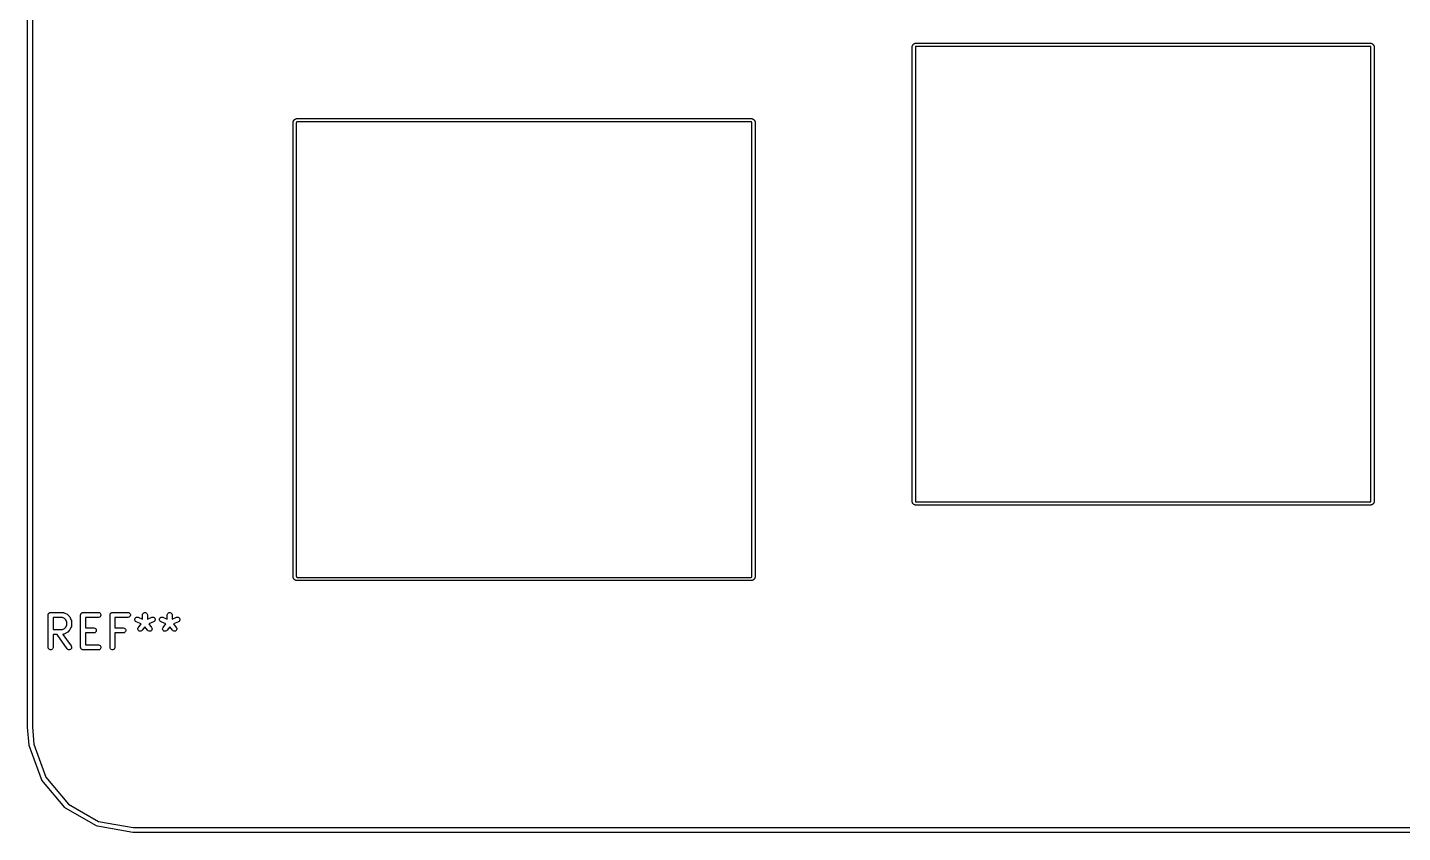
# Model space of a CAD drawing. Extents: x 69 to 219, y -146 to -40.
# Drawn here: x 69.14 to 111.46, y -135.97 to -111.19 of the extents above; entities that cross this region are included whole.
import ezdxf

# ---------------------------------------------------------------- set-up
doc = ezdxf.new("R2010")
doc.units = 0
doc.header["$MEASUREMENT"] = 0
doc.layers.add('BLACK', color=7, linetype='CONTINUOUS')

msp = doc.modelspace()

# ---------------------------------------------------------------- linework, layer by layer
at = {"layer": 'Black'}
for p, q in [((69.14, -131.445), (69.14, -84.455)), ((69.29, -84.455), (69.29, -131.445)), ((96.3837, -111.73), (96.3878, -111.723)), ((96.3878, -111.723), (96.3891, -111.721)), ((96.3891, -111.721), (96.3902, -111.719)), ((96.3902, -111.719), (96.3909, -111.719)), ((96.3909, -111.719), (96.3912, -111.718)), ((96.3912, -111.718), (96.3964, -111.712)), ((96.3964, -111.712), (96.4013, -111.706)), ((96.4013, -111.706), (96.4021, -111.705)), ((96.4021, -111.705), (96.4028, -111.705)), ((96.4028, -111.705), (96.4041, -111.704)), ((96.4041, -111.704), (96.4052, -111.702)), ((96.4052, -111.702), (96.4057, -111.702)), ((96.4057, -111.702), (96.4061, -111.701)), ((96.4061, -111.701), (96.4124, -111.696)), ((96.4124, -111.696), (96.4186, -111.691)), ((96.4186, -111.691), (96.4189, -111.691)), ((96.4189, -111.691), (96.4214, -111.69)), ((96.4189, -111.691), (96.4189, -111.691)), ((96.4214, -111.69), (96.4234, -111.687)), ((96.4234, -111.687), (96.4285, -111.685)), ((96.4285, -111.685), (96.4332, -111.681)), ((96.4332, -111.681), (96.4361, -111.681)), ((96.4361, -111.681), (96.4388, -111.679)), ((96.4388, -111.679), (96.441, -111.679)), ((96.441, -111.679), (96.443, -111.678)), ((96.443, -111.678), (96.4508, -111.675)), ((96.4508, -111.675), (96.4565, -111.673)), ((96.4565, -111.673), (96.457, -111.673)), ((96.457, -111.673), (96.4584, -111.673)), ((96.4584, -111.673), (96.4585, -111.673)), ((96.4585, -111.673), (96.4586, -111.673)), ((96.4586, -111.673), (96.4595, -111.672)), ((96.4595, -111.672), (96.4617, -111.671)), ((96.4617, -111.671), (96.4678, -111.67)), ((96.4678, -111.67), (96.4737, -111.668)), ((96.4737, -111.668), (96.4763, -111.668)), ((96.4763, -111.668), (96.4788, -111.668)), ((96.4788, -111.668), (96.4817, -111.668)), ((96.4817, -111.668), (96.4844, -111.668)), ((96.4844, -111.668), (96.4882, -111.668)), ((96.4882, -111.668), (96.492, -111.667)), ((96.492, -111.667), (110.462, -111.667)), ((110.462, -111.667), (110.466, -111.668)), ((110.466, -111.668), (110.469, -111.668)), ((110.469, -111.668), (110.473, -111.668)), ((110.473, -111.668), (110.475, -111.668)), ((110.475, -111.668), (110.476, -111.668)), ((110.476, -111.668), (110.478, -111.668)), ((110.478, -111.668), (110.485, -111.67)), ((110.485, -111.67), (110.492, -111.671)), ((110.492, -111.671), (110.493, -111.672)), ((110.493, -111.672), (110.495, -111.672)), ((110.495, -111.672), (110.496, -111.673)), ((110.496, -111.673), (110.496, -111.673)), ((110.496, -111.673), (110.503, -111.675)), ((110.503, -111.675), (110.51, -111.677)), ((110.51, -111.677), (110.513, -111.679)), ((110.513, -111.679), (110.516, -111.68)), ((110.516, -111.68), (110.518, -111.681)), ((110.518, -111.681), (110.521, -111.682)), ((110.521, -111.682), (110.526, -111.685)), ((110.526, -111.685), (110.531, -111.688)), ((110.531, -111.688), (110.533, -111.69)), ((110.533, -111.69), (110.535, -111.692)), ((110.535, -111.692), (110.535, -111.692)), ((110.535, -111.692), (110.537, -111.692)), ((110.537, -111.692), (110.542, -111.697)), ((110.542, -111.697), (110.547, -111.701)), ((110.547, -111.701), (110.548, -111.702)), ((110.548, -111.702), (110.55, -111.704)), ((110.55, -111.704), (110.551, -111.704)), ((110.551, -111.704), (110.551, -111.705)), ((110.551, -111.705), (110.556, -111.711)), ((110.556, -111.711), (110.562, -111.716)), ((110.562, -111.716), (110.564, -111.72)), ((110.564, -111.72), (110.567, -111.724)), ((96.3658, -111.793), (96.3667, -111.788)), ((96.3658, -125.763), (96.3658, -111.793)), ((96.3667, -111.788), (96.3668, -111.783)), ((96.3668, -111.783), (96.367, -111.782)), ((96.367, -111.779), (96.3686, -111.771)), ((96.3671, -111.78), (96.367, -111.779)), ((96.367, -111.782), (96.367, -111.78)), ((96.367, -111.78), (96.3671, -111.78)), ((96.3686, -111.771), (96.37, -111.763)), ((96.37, -111.763), (96.3702, -111.763)), ((96.3702, -111.763), (96.3703, -111.762)), ((96.3703, -111.762), (96.3707, -111.761)), ((96.3707, -111.761), (96.371, -111.759)), ((96.371, -111.759), (96.3711, -111.759)), ((96.3711, -111.759), (96.3739, -111.751)), ((96.3711, -111.759), (96.3711, -111.759)), ((96.3739, -111.751), (96.3766, -111.743)), ((96.3766, -111.743), (96.3768, -111.743)), ((96.3768, -111.743), (96.3769, -111.742)), ((96.3769, -111.742), (96.3785, -111.74)), ((96.3785, -111.74), (96.3794, -111.737)), ((96.3794, -111.737), (96.3837, -111.73)), ((96.466, -111.797), (96.4658, -111.798)), ((96.4658, -111.798), (96.4658, -125.759)), ((96.4661, -111.792), (96.466, -111.797)), ((96.467, -111.787), (96.4661, -111.792)), ((96.4685, -111.782), (96.467, -111.787)), ((96.467, -111.787), (96.467, -111.787)), ((96.4686, -111.782), (96.4685, -111.782)), ((96.4701, -111.78), (96.4686, -111.782)), ((96.4705, -111.779), (96.4701, -111.78)), ((96.4709, -111.778), (96.4705, -111.779)), ((96.4705, -111.779), (96.4705, -111.779)), ((96.473, -111.776), (96.4709, -111.778)), ((96.4753, -111.774), (96.473, -111.776)), ((96.4778, -111.772), (96.4753, -111.774)), ((96.4797, -111.77), (96.4778, -111.772)), ((96.4801, -111.77), (96.4797, -111.77)), ((96.4826, -111.77), (96.4801, -111.77)), ((96.4832, -111.769), (96.4826, -111.77)), ((96.4872, -111.768), (96.4832, -111.769)), ((96.4832, -111.769), (96.4832, -111.769)), ((96.4897, -111.767), (96.4872, -111.768)), ((96.4931, -111.767), (96.4897, -111.767)), ((96.4958, -111.767), (96.4931, -111.767)), ((110.458, -111.767), (96.4958, -111.767)), ((110.462, -111.767), (110.458, -111.767)), ((110.464, -111.767), (110.462, -111.767)), ((110.468, -111.768), (110.464, -111.767)), ((110.471, -111.769), (110.468, -111.768)), ((110.472, -111.77), (110.471, -111.769)), ((110.474, -111.77), (110.472, -111.77)), ((110.476, -111.772), (110.474, -111.77)), ((110.48, -111.775), (110.476, -111.772)), ((110.482, -111.777), (110.48, -111.775)), ((110.48, -111.775), (110.48, -111.775)), ((110.482, -111.778), (110.482, -111.777)), ((110.484, -111.779), (110.482, -111.778)), ((110.485, -111.781), (110.484, -111.779)), ((110.486, -111.783), (110.485, -111.781)), ((110.485, -111.781), (110.485, -111.781)), ((110.487, -111.785), (110.486, -111.783)), ((110.487, -111.786), (110.487, -111.785)), ((110.487, -111.785), (110.487, -111.785)), ((110.487, -111.787), (110.487, -111.786)), ((110.488, -111.791), (110.487, -111.787)), ((110.488, -111.795), (110.488, -111.791)), ((110.488, -111.797), (110.488, -111.795)), ((110.488, -125.759), (110.488, -111.797)), ((110.567, -111.724), (110.567, -111.724)), ((110.567, -111.724), (110.567, -111.724)), ((110.567, -111.724), (110.571, -111.731)), ((110.571, -111.731), (110.575, -111.739)), ((110.575, -111.739), (110.576, -111.739)), ((110.576, -111.739), (110.577, -111.742)), ((110.577, -111.742), (110.578, -111.743)), ((110.578, -111.743), (110.58, -111.749)), ((110.58, -111.749), (110.583, -111.755)), ((110.583, -111.755), (110.583, -111.758)), ((110.583, -111.758), (110.583, -111.76)), ((110.583, -111.76), (110.584, -111.762)), ((110.584, -111.762), (110.584, -111.764)), ((110.584, -111.764), (110.586, -111.772)), ((110.586, -111.772), (110.587, -111.78)), ((110.587, -111.78), (110.587, -111.783)), ((110.587, -111.783), (110.587, -111.785)), ((110.587, -111.785), (110.587, -111.789)), ((110.587, -111.789), (110.588, -111.793)), ((110.588, -111.793), (110.588, -125.763)), ((77.3137, -114.115), (77.3145, -114.111)), ((77.3137, -128.085), (77.3137, -114.115)), ((77.3145, -114.106), (77.3148, -114.104)), ((77.3145, -114.111), (77.3145, -114.106)), ((77.3148, -114.101), (77.3164, -114.093)), ((77.3149, -114.102), (77.3148, -114.101)), ((77.3148, -114.104), (77.3148, -114.102)), ((77.3148, -114.102), (77.3149, -114.102)), ((77.3164, -114.093), (77.3178, -114.085)), ((77.3178, -114.085), (77.318, -114.085)), ((77.318, -114.085), (77.3181, -114.084)), ((77.3181, -114.084), (77.3187, -114.083)), ((77.3187, -114.083), (77.319, -114.081)), ((77.319, -114.081), (77.3218, -114.073)), ((77.3218, -114.073), (77.3245, -114.065)), ((77.3245, -114.065), (77.3261, -114.062)), ((77.3261, -114.062), (77.3272, -114.059)), ((77.3272, -114.059), (77.3316, -114.052)), ((77.3316, -114.052), (77.336, -114.044)), ((77.336, -114.044), (77.3369, -114.043)), ((77.3369, -114.043), (77.3377, -114.042)), ((77.3377, -114.042), (77.3385, -114.041)), ((77.3385, -114.041), (77.339, -114.04)), ((77.339, -114.04), (77.344, -114.034)), ((77.344, -114.034), (77.3486, -114.028)), ((77.3486, -114.028), (77.3497, -114.028)), ((77.3497, -114.028), (77.3506, -114.027)), ((77.3506, -114.027), (77.3519, -114.026)), ((77.3519, -114.026), (77.353, -114.024)), ((77.353, -114.024), (77.3537, -114.024)), ((77.3537, -114.024), (77.3541, -114.023)), ((77.3541, -114.023), (77.3604, -114.018)), ((77.3604, -114.018), (77.3664, -114.013)), ((77.3664, -114.013), (77.3669, -114.013)), ((77.3669, -114.013), (77.3692, -114.012)), ((77.3692, -114.012), (77.3711, -114.01)), ((77.3711, -114.01), (77.3763, -114.007)), ((77.3763, -114.007), (77.3811, -114.003)), ((77.3811, -114.003), (77.3839, -114.003)), ((77.3839, -114.003), (77.3864, -114.001)), ((77.3864, -114.001), (77.3887, -114.001)), ((77.3887, -114.001), (77.3908, -114)), ((77.3908, -114), (77.3986, -113.997)), ((77.3986, -113.997), (77.4046, -113.995)), ((77.4046, -113.995), (77.4052, -113.995)), ((77.4052, -113.995), (77.4075, -113.994)), ((77.4075, -113.994), (77.4096, -113.993)), ((77.4096, -113.993), (77.4158, -113.992)), ((77.414, -114.118), (77.4137, -114.12)), ((77.4137, -114.12), (77.4137, -128.081)), ((77.4148, -114.109), (77.414, -114.113)), ((77.414, -114.113), (77.414, -114.118)), ((77.4164, -114.104), (77.4148, -114.109)), ((77.4148, -114.109), (77.4148, -114.109)), ((77.4158, -113.992), (77.4219, -113.99)), ((77.4165, -114.104), (77.4164, -114.104)), ((77.4164, -114.104), (77.4164, -114.104)), ((77.4188, -114.1), (77.4165, -114.104)), ((77.4207, -114.098), (77.4188, -114.1)), ((77.4224, -114.096), (77.4207, -114.098)), ((77.4207, -114.098), (77.4207, -114.098)), ((77.4219, -113.99), (77.4243, -113.99)), ((77.4256, -114.094), (77.4224, -114.096)), ((77.4243, -113.99), (77.4267, -113.99)), ((77.4277, -114.092), (77.4256, -114.094)), ((77.4267, -113.99), (77.4295, -113.99)), ((77.4279, -114.092), (77.4277, -114.092)), ((77.4304, -114.092), (77.4279, -114.092)), ((77.4295, -113.99), (77.4324, -113.99)), ((77.431, -114.091), (77.4304, -114.092)), ((77.4348, -114.09), (77.431, -114.091)), ((77.431, -114.091), (77.431, -114.091)), ((77.4324, -113.99), (77.4362, -113.99)), ((77.4375, -114.089), (77.4348, -114.09)), ((77.4362, -113.99), (77.4399, -113.989)), ((77.4408, -114.089), (77.4375, -114.089)), ((77.4399, -113.989), (91.4099, -113.989)), ((77.4437, -114.089), (77.4408, -114.089)), ((91.4061, -114.089), (77.4437, -114.089)), ((91.409, -114.089), (91.4061, -114.089)), ((91.4123, -114.089), (91.409, -114.089)), ((91.4099, -113.989), (91.4136, -113.99)), ((91.4149, -114.09), (91.4123, -114.089)), ((91.4136, -113.99), (91.4174, -113.99)), ((91.4185, -114.091), (91.4149, -114.09)), ((91.4174, -113.99), (91.4203, -113.99)), ((91.4187, -114.091), (91.4185, -114.091)), ((91.42, -114.092), (91.4187, -114.091)), ((91.4218, -114.092), (91.42, -114.092)), ((91.4203, -113.99), (91.4231, -113.99)), ((91.4221, -114.092), (91.4218, -114.092)), ((91.4242, -114.094), (91.4221, -114.092)), ((91.4221, -114.092), (91.4221, -114.092)), ((91.4231, -113.99), (91.4255, -113.99)), ((91.4274, -114.096), (91.4242, -114.094)), ((91.4255, -113.99), (91.4279, -113.99)), ((91.429, -114.098), (91.4274, -114.096)), ((91.4279, -113.99), (91.434, -113.992)), ((91.4295, -114.098), (91.429, -114.098)), ((91.431, -114.1), (91.4295, -114.098)), ((91.4332, -114.104), (91.431, -114.1)), ((91.4349, -114.109), (91.4332, -114.104)), ((91.434, -113.992), (91.4402, -113.993)), ((91.4358, -114.114), (91.4349, -114.109)), ((91.4349, -114.109), (91.4349, -114.109)), ((91.4359, -114.119), (91.4358, -114.114)), ((91.4361, -114.12), (91.4359, -114.119)), ((91.4361, -128.081), (91.4361, -114.12)), ((91.4402, -113.993), (91.4423, -113.994)), ((91.4423, -113.994), (91.4446, -113.995)), ((91.4446, -113.995), (91.4453, -113.995)), ((91.4453, -113.995), (91.4512, -113.997)), ((91.4512, -113.997), (91.4589, -114)), ((91.4589, -114), (91.4609, -114.001)), ((91.4609, -114.001), (91.4631, -114.001)), ((91.4631, -114.001), (91.4658, -114.003)), ((91.4658, -114.003), (91.4687, -114.003)), ((91.4687, -114.003), (91.4734, -114.007)), ((91.4734, -114.007), (91.4785, -114.009)), ((91.4785, -114.009), (91.4805, -114.012)), ((91.4805, -114.012), (91.483, -114.013)), ((91.483, -114.013), (91.4831, -114.013)), ((91.4831, -114.013), (91.4839, -114.014)), ((91.4839, -114.014), (91.4897, -114.019)), ((91.4897, -114.019), (91.4957, -114.023)), ((91.4957, -114.023), (91.4963, -114.024)), ((91.4963, -114.024), (91.4972, -114.025)), ((91.4972, -114.025), (91.4979, -114.026)), ((91.4979, -114.026), (91.4988, -114.026)), ((91.4988, -114.026), (91.4999, -114.028)), ((91.4999, -114.028), (91.5012, -114.028)), ((91.5012, -114.028), (91.5057, -114.034)), ((91.5057, -114.034), (91.5105, -114.039)), ((91.5105, -114.039), (91.5111, -114.041)), ((91.5111, -114.041), (91.5121, -114.042)), ((91.5121, -114.042), (91.5129, -114.043)), ((91.5129, -114.043), (91.5138, -114.044)), ((91.5138, -114.044), (91.5182, -114.052)), ((91.5182, -114.052), (91.5226, -114.059)), ((91.5226, -114.059), (91.5237, -114.062)), ((91.5237, -114.062), (91.5253, -114.065)), ((91.5253, -114.065), (91.5253, -114.065)), ((91.5253, -114.065), (91.5253, -114.065)), ((91.5253, -114.065), (91.5253, -114.065)), ((91.5253, -114.065), (91.528, -114.073)), ((91.528, -114.073), (91.5309, -114.081)), ((91.5309, -114.081), (91.5312, -114.083)), ((91.5312, -114.083), (91.5316, -114.084)), ((91.5316, -114.084), (91.5317, -114.085)), ((91.5317, -114.085), (91.5319, -114.085)), ((91.5319, -114.085), (91.5333, -114.093)), ((91.5333, -114.093), (91.5349, -114.101)), ((91.5349, -114.101), (91.5348, -114.102)), ((91.5348, -114.102), (91.5349, -114.102)), ((91.5349, -114.102), (91.5349, -114.104)), ((91.5349, -114.104), (91.5351, -114.105)), ((91.5351, -114.105), (91.5352, -114.11)), ((91.5352, -114.11), (91.5361, -114.115)), ((91.5361, -114.115), (91.5361, -128.085)), ((96.3665, -125.767), (96.3658, -125.763)), ((96.3665, -125.771), (96.3665, -125.767)), ((96.367, -125.774), (96.3665, -125.771)), ((96.367, -125.777), (96.367, -125.774)), ((96.367, -125.778), (96.3671, -125.777)), ((96.3671, -125.777), (96.367, -125.777)), ((96.3686, -125.786), (96.367, -125.778)), ((96.37, -125.794), (96.3686, -125.786)), ((96.3702, -125.794), (96.37, -125.794)), ((96.3703, -125.795), (96.3702, -125.794)), ((96.371, -125.797), (96.3703, -125.795)), ((96.3712, -125.798), (96.371, -125.797)), ((96.3741, -125.806), (96.3712, -125.798)), ((96.3769, -125.814), (96.3741, -125.806)), ((96.3785, -125.816), (96.3769, -125.814)), ((96.3794, -125.819), (96.3785, -125.816)), ((96.3826, -125.824), (96.3794, -125.819)), ((96.3851, -125.83), (96.3826, -125.824)), ((96.3892, -125.835), (96.3851, -125.83)), ((96.3924, -125.84), (96.3892, -125.835)), ((96.3958, -125.844), (96.3924, -125.84)), ((96.3987, -125.848), (96.3958, -125.844)), ((96.4023, -125.851), (96.3987, -125.848)), ((96.4052, -125.855), (96.4023, -125.851)), ((96.4057, -125.855), (96.4052, -125.855)), ((96.4061, -125.856), (96.4057, -125.855)), ((96.4124, -125.861), (96.4061, -125.856)), ((96.4186, -125.866), (96.4124, -125.861)), ((96.4193, -125.866), (96.4186, -125.866)), ((96.4198, -125.866), (96.4193, -125.866)), ((96.4215, -125.867), (96.4198, -125.866)), ((96.423, -125.868), (96.4215, -125.867)), ((96.4279, -125.871), (96.423, -125.868)), ((96.4324, -125.874), (96.4279, -125.871)), ((96.438, -125.877), (96.4324, -125.874)), ((96.443, -125.879), (96.438, -125.877)), ((96.4508, -125.882), (96.443, -125.879)), ((96.4585, -125.884), (96.4508, -125.882)), ((96.4611, -125.885), (96.4585, -125.884)), ((96.4634, -125.886), (96.4611, -125.885)), ((96.4712, -125.887), (96.4634, -125.886)), ((96.4658, -125.759), (96.4663, -125.762)), ((96.4663, -125.762), (96.4663, -125.766)), ((96.4663, -125.766), (96.467, -125.77)), ((96.467, -125.77), (96.4673, -125.77)), ((96.4673, -125.77), (96.4686, -125.774)), ((96.4686, -125.774), (96.4705, -125.777)), ((96.4705, -125.777), (96.4706, -125.777)), ((96.4706, -125.777), (96.4713, -125.778)), ((96.4769, -125.888), (96.4712, -125.887)), ((96.4713, -125.778), (96.4714, -125.779)), ((96.4714, -125.779), (96.4716, -125.779)), ((96.4716, -125.779), (96.4723, -125.78)), ((96.4723, -125.78), (96.4738, -125.781)), ((96.4738, -125.781), (96.475, -125.783)), ((96.475, -125.783), (96.4753, -125.783)), ((96.4753, -125.783), (96.4757, -125.784)), ((96.4757, -125.784), (96.4797, -125.786)), ((96.4773, -125.888), (96.4769, -125.888)), ((96.4783, -125.888), (96.4773, -125.888)), ((96.4788, -125.888), (96.4783, -125.888)), ((96.479, -125.888), (96.4788, -125.888)), ((96.4847, -125.889), (96.479, -125.888)), ((96.4797, -125.786), (96.4804, -125.786)), ((96.4804, -125.786), (96.4817, -125.787)), ((96.4817, -125.787), (96.4824, -125.787)), ((96.4824, -125.787), (96.4826, -125.787)), ((96.4826, -125.787), (96.4832, -125.788)), ((96.4832, -125.788), (96.4832, -125.788)), ((96.4832, -125.788), (96.4839, -125.788)), ((96.4839, -125.788), (96.485, -125.788)), ((96.492, -125.89), (96.4847, -125.889)), ((96.485, -125.788), (96.4855, -125.788)), ((96.4855, -125.788), (96.4875, -125.788)), ((96.4875, -125.788), (96.4879, -125.788)), ((96.4879, -125.788), (96.4881, -125.788)), ((96.4881, -125.788), (96.4928, -125.789)), ((110.462, -125.89), (96.492, -125.89)), ((96.4928, -125.789), (96.4985, -125.79)), ((96.4985, -125.79), (110.455, -125.79)), ((110.455, -125.79), (110.462, -125.789)), ((110.455, -125.79), (110.455, -125.79)), ((110.462, -125.789), (110.466, -125.788)), ((110.469, -125.889), (110.462, -125.89)), ((110.466, -125.788), (110.468, -125.788)), ((110.468, -125.788), (110.471, -125.788)), ((110.476, -125.888), (110.469, -125.889)), ((110.471, -125.788), (110.472, -125.787)), ((110.472, -125.787), (110.473, -125.787)), ((110.473, -125.787), (110.474, -125.786)), ((110.474, -125.786), (110.478, -125.783)), ((110.478, -125.888), (110.476, -125.888)), ((110.478, -125.783), (110.48, -125.782)), ((110.478, -125.783), (110.478, -125.783)), ((110.482, -125.887), (110.478, -125.888)), ((110.48, -125.782), (110.483, -125.779)), ((110.489, -125.886), (110.482, -125.887)), ((110.483, -125.778), (110.486, -125.773)), ((110.483, -125.779), (110.483, -125.778)), ((110.486, -125.773), (110.487, -125.77)), ((110.487, -125.77), (110.488, -125.766)), ((110.487, -125.77), (110.487, -125.77)), ((110.488, -125.763), (110.488, -125.759)), ((110.488, -125.766), (110.488, -125.763)), ((110.493, -125.885), (110.489, -125.886)), ((110.496, -125.884), (110.493, -125.885)), ((110.503, -125.882), (110.496, -125.884)), ((110.51, -125.88), (110.503, -125.882)), ((110.516, -125.877), (110.51, -125.88)), ((110.522, -125.874), (110.516, -125.877)), ((110.516, -125.877), (110.516, -125.877)), ((110.527, -125.871), (110.522, -125.874)), ((110.531, -125.868), (110.527, -125.871)), ((110.532, -125.867), (110.531, -125.868)), ((110.533, -125.867), (110.532, -125.867)), ((110.535, -125.865), (110.533, -125.867)), ((110.537, -125.865), (110.535, -125.865)), ((110.542, -125.86), (110.537, -125.865)), ((110.547, -125.856), (110.542, -125.86)), ((110.548, -125.855), (110.547, -125.856)), ((110.55, -125.853), (110.548, -125.855)), ((110.552, -125.85), (110.55, -125.853)), ((110.555, -125.847), (110.552, -125.85)), ((110.557, -125.845), (110.555, -125.847)), ((110.559, -125.843), (110.557, -125.845)), ((110.563, -125.838), (110.559, -125.843)), ((110.564, -125.836), (110.563, -125.838)), ((110.566, -125.835), (110.564, -125.836)), ((110.57, -125.829), (110.566, -125.835)), ((110.572, -125.823), (110.57, -125.829)), ((110.575, -125.818), (110.572, -125.823)), ((110.576, -125.817), (110.575, -125.818)), ((110.578, -125.814), (110.576, -125.815)), ((110.576, -125.815), (110.576, -125.817)), ((110.58, -125.807), (110.578, -125.814)), ((110.583, -125.801), (110.58, -125.807)), ((110.584, -125.795), (110.583, -125.797)), ((110.583, -125.797), (110.583, -125.799)), ((110.583, -125.799), (110.583, -125.801)), ((110.586, -125.785), (110.584, -125.793)), ((110.584, -125.793), (110.584, -125.795)), ((110.587, -125.777), (110.586, -125.785)), ((110.588, -125.763), (110.587, -125.767)), ((110.587, -125.767), (110.587, -125.77)), ((110.587, -125.77), (110.587, -125.774)), ((110.587, -125.774), (110.587, -125.777)), ((77.3144, -128.089), (77.3137, -128.085)), ((77.3143, -128.093), (77.3144, -128.089)), ((77.3148, -128.096), (77.3143, -128.093)), ((77.3148, -128.099), (77.3148, -128.096)), ((77.3148, -128.1), (77.3149, -128.099)), ((77.3149, -128.099), (77.3148, -128.099)), ((77.3164, -128.108), (77.3148, -128.1)), ((77.3178, -128.116), (77.3164, -128.108)), ((77.318, -128.116), (77.3178, -128.116)), ((77.3181, -128.117), (77.318, -128.116)), ((77.3189, -128.119), (77.3181, -128.117)), ((77.3193, -128.121), (77.3189, -128.119)), ((77.322, -128.128), (77.3193, -128.121)), ((77.3245, -128.135), (77.322, -128.128)), ((77.3261, -128.138), (77.3245, -128.135)), ((77.3272, -128.141), (77.3261, -128.138)), ((77.3316, -128.148), (77.3272, -128.141)), ((77.336, -128.156), (77.3316, -128.148)), ((77.3369, -128.157), (77.336, -128.156)), ((77.3377, -128.158), (77.3369, -128.157)), ((77.3423, -128.164), (77.3377, -128.158)), ((77.3465, -128.17), (77.3423, -128.164)), ((77.3501, -128.173), (77.3465, -128.17)), ((77.353, -128.177), (77.3501, -128.173)), ((77.3537, -128.177), (77.353, -128.177)), ((77.3541, -128.178), (77.3537, -128.177)), ((77.3604, -128.183), (77.3541, -128.178)), ((77.3664, -128.188), (77.3604, -128.183)), ((77.3672, -128.188), (77.3664, -128.188)), ((77.3679, -128.188), (77.3672, -128.188)), ((77.3695, -128.189), (77.3679, -128.188)), ((77.3709, -128.19), (77.3695, -128.189)), ((77.3757, -128.193), (77.3709, -128.19)), ((77.38, -128.196), (77.3757, -128.193)), ((77.3856, -128.199), (77.38, -128.196)), ((77.3908, -128.201), (77.3856, -128.199)), ((77.3986, -128.204), (77.3908, -128.201)), ((77.4063, -128.206), (77.3986, -128.204)), ((77.409, -128.207), (77.4063, -128.206)), ((77.4116, -128.208), (77.409, -128.207)), ((77.4192, -128.209), (77.4116, -128.208)), ((77.4137, -128.081), (77.4142, -128.084)), ((77.4142, -128.084), (77.4141, -128.088)), ((77.4141, -128.088), (77.4147, -128.092)), ((77.4147, -128.092), (77.4148, -128.092)), ((77.4148, -128.092), (77.4154, -128.093)), ((77.4154, -128.093), (77.4165, -128.096)), ((77.4165, -128.096), (77.4188, -128.1)), ((77.4188, -128.1), (77.4212, -128.103)), ((77.4267, -128.21), (77.4192, -128.209)), ((77.4212, -128.103), (77.4216, -128.103)), ((77.4216, -128.103), (77.4228, -128.105)), ((77.4228, -128.105), (77.4234, -128.105)), ((77.4234, -128.105), (77.4276, -128.108)), ((77.4295, -128.21), (77.4267, -128.21)), ((77.4276, -128.108), (77.4284, -128.108)), ((77.4284, -128.108), (77.4298, -128.109)), ((77.4324, -128.21), (77.4295, -128.21)), ((77.4298, -128.109), (77.4303, -128.109)), ((77.4303, -128.109), (77.4304, -128.109)), ((77.4304, -128.109), (77.431, -128.11)), ((77.431, -128.11), (77.431, -128.11)), ((77.431, -128.11), (77.4316, -128.11)), ((77.4316, -128.11), (77.433, -128.11)), ((77.4362, -128.21), (77.4324, -128.21)), ((77.433, -128.11), (77.4333, -128.11)), ((77.4333, -128.11), (77.4344, -128.11)), ((77.4344, -128.11), (77.4355, -128.11)), ((77.4355, -128.11), (77.4359, -128.11)), ((77.4359, -128.11), (77.437, -128.111)), ((77.4399, -128.211), (77.4362, -128.21)), ((77.437, -128.111), (77.4408, -128.111)), ((91.4099, -128.211), (77.4399, -128.211)), ((77.4408, -128.111), (77.4437, -128.111)), ((77.4437, -128.111), (91.4061, -128.111)), ((91.4061, -128.111), (91.409, -128.111)), ((91.409, -128.111), (91.4128, -128.111)), ((91.4136, -128.21), (91.4099, -128.211)), ((91.4128, -128.111), (91.4139, -128.11)), ((91.4174, -128.21), (91.4136, -128.21)), ((91.4139, -128.11), (91.4143, -128.11)), ((91.4143, -128.11), (91.4154, -128.11)), ((91.4154, -128.11), (91.4165, -128.11)), ((91.4165, -128.11), (91.4168, -128.11)), ((91.4168, -128.11), (91.4181, -128.11)), ((91.4203, -128.21), (91.4174, -128.21)), ((91.4181, -128.11), (91.4185, -128.11)), ((91.4185, -128.11), (91.4187, -128.11)), ((91.4187, -128.11), (91.4195, -128.109)), ((91.4195, -128.109), (91.4202, -128.109)), ((91.4202, -128.109), (91.4215, -128.108)), ((91.4231, -128.21), (91.4203, -128.21)), ((91.4215, -128.108), (91.4222, -128.108)), ((91.4222, -128.108), (91.4264, -128.105)), ((91.4306, -128.209), (91.4231, -128.21)), ((91.4264, -128.105), (91.4269, -128.105)), ((91.4269, -128.105), (91.4284, -128.103)), ((91.4284, -128.103), (91.4289, -128.103)), ((91.4289, -128.103), (91.431, -128.1)), ((91.4382, -128.208), (91.4306, -128.209)), ((91.431, -128.1), (91.4333, -128.096)), ((91.4333, -128.096), (91.4344, -128.093)), ((91.4344, -128.093), (91.4349, -128.092)), ((91.4349, -128.092), (91.4356, -128.088)), ((91.4356, -128.084), (91.4361, -128.081)), ((91.4356, -128.088), (91.4356, -128.084)), ((91.4408, -128.207), (91.4382, -128.208)), ((91.4435, -128.206), (91.4408, -128.207)), ((91.4512, -128.204), (91.4435, -128.206)), ((91.4589, -128.201), (91.4512, -128.204)), ((91.4639, -128.199), (91.4589, -128.201)), ((91.4695, -128.196), (91.4639, -128.199)), ((91.474, -128.193), (91.4695, -128.196)), ((91.4789, -128.19), (91.474, -128.193)), ((91.4803, -128.189), (91.4789, -128.19)), ((91.4819, -128.188), (91.4803, -128.189)), ((91.4828, -128.188), (91.4819, -128.188)), ((91.4839, -128.187), (91.4828, -128.188)), ((91.4897, -128.182), (91.4839, -128.187)), ((91.4957, -128.178), (91.4897, -128.182)), ((91.4963, -128.177), (91.4957, -128.178)), ((91.4972, -128.176), (91.4963, -128.177)), ((91.4997, -128.173), (91.4972, -128.176)), ((91.503, -128.17), (91.4997, -128.173)), ((91.5074, -128.164), (91.503, -128.17)), ((91.5121, -128.158), (91.5074, -128.164)), ((91.5129, -128.157), (91.5121, -128.158)), ((91.5138, -128.156), (91.5129, -128.157)), ((91.5182, -128.148), (91.5138, -128.156)), ((91.5226, -128.141), (91.5182, -128.148)), ((91.5237, -128.138), (91.5226, -128.141)), ((91.5253, -128.135), (91.5237, -128.138)), ((91.5279, -128.128), (91.5253, -128.135)), ((91.5307, -128.12), (91.5279, -128.128)), ((91.5309, -128.119), (91.5307, -128.12)), ((91.5316, -128.117), (91.5309, -128.119)), ((91.5317, -128.116), (91.5316, -128.117)), ((91.5319, -128.116), (91.5317, -128.116)), ((91.5333, -128.108), (91.5319, -128.116)), ((91.5349, -128.1), (91.5333, -128.108)), ((91.5349, -128.099), (91.5348, -128.099)), ((91.5348, -128.099), (91.5349, -128.1)), ((91.5354, -128.093), (91.5349, -128.096)), ((91.5349, -128.096), (91.5349, -128.099)), ((91.5361, -128.085), (91.5354, -128.089)), ((91.5354, -128.089), (91.5354, -128.093)), ((69.7752, -129.267), (69.7764, -129.261)), ((69.7752, -130.267), (69.7752, -129.267)), ((69.7764, -129.254), (69.7786, -129.248)), ((69.7764, -129.261), (69.7764, -129.254)), ((69.7786, -129.248), (69.7798, -129.242)), ((69.7798, -129.242), (69.783, -129.236)), ((69.783, -129.236), (69.7853, -129.23)), ((69.7853, -129.23), (69.7895, -129.225)), ((69.7895, -129.225), (69.7928, -129.219)), ((69.7928, -129.219), (69.7978, -129.215)), ((69.7978, -129.215), (69.802, -129.21)), ((69.802, -129.21), (69.8077, -129.207)), ((69.8077, -129.207), (69.8127, -129.202)), ((69.8127, -129.202), (69.8189, -129.2)), ((69.8189, -129.2), (69.8246, -129.197)), ((69.8246, -129.197), (69.831, -129.196)), ((69.831, -129.196), (69.8372, -129.194)), ((69.8372, -129.194), (69.8438, -129.194)), ((69.8438, -129.194), (69.8502, -129.192)), ((69.8502, -129.192), (70.2312, -129.192)), ((69.9252, -129.342), (69.9252, -129.716)), ((70.2135, -129.342), (69.9252, -129.342)), ((70.282, -129.377), (70.2135, -129.342)), ((70.2312, -129.192), (70.2355, -129.193)), ((70.2355, -129.193), (70.2398, -129.193)), ((70.2398, -129.193), (70.2482, -129.195)), ((70.2482, -129.195), (70.2568, -129.197)), ((70.2568, -129.197), (70.2606, -129.199)), ((70.2606, -129.199), (70.2647, -129.2)), ((70.2647, -129.2), (70.36, -129.248)), ((70.3124, -129.407), (70.282, -129.377)), ((70.3467, -129.476), (70.3124, -129.407)), ((70.3467, -129.583), (70.3467, -129.476)), ((70.36, -129.248), (70.3696, -129.255)), ((70.3696, -129.255), (70.3795, -129.262)), ((70.3795, -129.262), (70.4271, -129.31)), ((70.4271, -129.31), (70.434, -129.319)), ((70.434, -129.319), (70.4411, -129.329)), ((70.4411, -129.329), (70.4887, -129.424)), ((70.4887, -129.424), (70.49, -129.428)), ((70.49, -129.428), (70.4921, -129.432)), ((70.4921, -129.432), (70.4937, -129.441)), ((70.4937, -129.441), (70.4962, -129.449)), ((70.4962, -129.449), (70.4959, -129.454)), ((70.4959, -129.454), (70.4967, -129.458)), ((70.4967, -129.458), (70.4967, -129.601)), ((70.7752, -129.267), (70.7764, -129.261)), ((70.7752, -130.267), (70.7752, -129.267)), ((70.7764, -129.254), (70.7786, -129.248)), ((70.7764, -129.261), (70.7764, -129.254)), ((70.7786, -129.248), (70.7798, -129.242)), ((70.7798, -129.242), (70.783, -129.236)), ((70.783, -129.236), (70.7853, -129.23)), ((70.7853, -129.23), (70.7895, -129.225)), ((70.7895, -129.225), (70.7928, -129.219)), ((70.7928, -129.219), (70.7978, -129.215)), ((70.7978, -129.215), (70.802, -129.21)), ((70.802, -129.21), (70.8077, -129.207)), ((70.8077, -129.207), (70.8127, -129.202)), ((70.8127, -129.202), (70.8189, -129.2)), ((70.8189, -129.2), (70.8246, -129.197)), ((70.8246, -129.197), (70.831, -129.196)), ((70.831, -129.196), (70.8372, -129.194)), ((70.8372, -129.194), (70.8438, -129.194)), ((70.8438, -129.194), (70.8502, -129.192)), ((70.8502, -129.192), (71.3264, -129.192)), ((71.3264, -129.342), (70.9252, -129.342)), ((70.9252, -129.342), (70.9252, -129.669)), ((71.3264, -129.192), (71.3521, -129.197)), ((71.3521, -129.338), (71.3264, -129.342)), ((71.3521, -129.197), (71.3746, -129.21)), ((71.3746, -129.325), (71.3521, -129.338)), ((71.3746, -129.21), (71.3914, -129.23)), ((71.3914, -129.305), (71.3746, -129.325)), ((71.3914, -129.23), (71.4003, -129.254)), ((71.4003, -129.28), (71.3914, -129.305)), ((71.4003, -129.254), (71.4003, -129.28)), ((71.68, -129.267), (71.6811, -129.261)), ((71.68, -130.267), (71.68, -129.267)), ((71.6811, -129.254), (71.6834, -129.248)), ((71.6811, -129.261), (71.6811, -129.254)), ((71.6834, -129.248), (71.6845, -129.242)), ((71.6845, -129.242), (71.6878, -129.236)), ((71.6878, -129.236), (71.69, -129.23)), ((71.69, -129.23), (71.6943, -129.225)), ((71.6943, -129.225), (71.6975, -129.219)), ((71.6975, -129.219), (71.7026, -129.215)), ((71.7026, -129.215), (71.7068, -129.21)), ((71.7068, -129.21), (71.7125, -129.207)), ((71.7125, -129.207), (71.7175, -129.202)), ((71.7175, -129.202), (71.7237, -129.2)), ((71.7237, -129.2), (71.7293, -129.197)), ((71.7293, -129.197), (71.7358, -129.196)), ((71.7358, -129.196), (71.742, -129.194)), ((71.742, -129.194), (71.7485, -129.194)), ((71.7485, -129.194), (71.755, -129.192)), ((71.755, -129.192), (72.2312, -129.192)), ((72.2312, -129.342), (71.83, -129.342)), ((71.83, -129.342), (71.83, -129.669)), ((72.2312, -129.192), (72.2568, -129.197)), ((72.2568, -129.338), (72.2312, -129.342)), ((72.2568, -129.197), (72.2794, -129.21)), ((72.2794, -129.325), (72.2568, -129.338)), ((72.2794, -129.21), (72.2961, -129.23)), ((72.2961, -129.305), (72.2794, -129.325)), ((72.2961, -129.23), (72.3051, -129.254)), ((72.3051, -129.28), (72.2961, -129.305)), ((72.3051, -129.254), (72.3051, -129.28)), ((72.4427, -129.421), (72.4435, -129.395)), ((72.4508, -129.446), (72.4427, -129.421)), ((72.4435, -129.395), (72.4532, -129.371)), ((72.4669, -129.466), (72.4508, -129.446)), ((72.4532, -129.371), (72.4705, -129.351)), ((72.4891, -129.48), (72.4669, -129.466)), ((72.4705, -129.351), (72.4935, -129.339)), ((72.6363, -129.539), (72.4891, -129.48)), ((72.4935, -129.339), (72.5193, -129.335)), ((72.5193, -129.335), (72.5448, -129.341)), ((72.5448, -129.341), (72.68, -129.395)), ((72.68, -129.267), (72.6845, -129.242)), ((72.68, -129.395), (72.68, -129.267)), ((72.6845, -129.242), (72.6975, -129.219)), ((72.6975, -129.219), (72.7175, -129.202)), ((72.7175, -129.202), (72.742, -129.194)), ((72.742, -129.194), (72.768, -129.194)), ((72.768, -129.194), (72.7925, -129.202)), ((72.7925, -129.202), (72.8125, -129.219)), ((72.8125, -129.219), (72.8255, -129.242)), ((72.8255, -129.242), (72.83, -129.267)), ((72.83, -129.267), (72.83, -129.395)), ((72.83, -129.395), (72.9652, -129.341)), ((73.0209, -129.48), (72.8737, -129.539)), ((72.9652, -129.341), (72.9907, -129.335)), ((72.9907, -129.335), (73.0165, -129.339)), ((73.0165, -129.339), (73.0395, -129.351)), ((73.0431, -129.466), (73.0209, -129.48)), ((73.0395, -129.351), (73.0568, -129.371)), ((73.0592, -129.446), (73.0431, -129.466)), ((73.0568, -129.371), (73.0665, -129.395)), ((73.0673, -129.421), (73.0592, -129.446)), ((73.0665, -129.395), (73.0673, -129.421)), ((73.2046, -129.421), (73.2054, -129.395)), ((73.2127, -129.446), (73.2046, -129.421)), ((73.2054, -129.395), (73.2151, -129.371)), ((73.2288, -129.466), (73.2127, -129.446)), ((73.2151, -129.371), (73.2324, -129.351)), ((73.251, -129.48), (73.2288, -129.466)), ((73.2324, -129.351), (73.2554, -129.339)), ((73.3982, -129.539), (73.251, -129.48)), ((73.2554, -129.339), (73.2812, -129.335)), ((73.2812, -129.335), (73.3067, -129.341)), ((73.3067, -129.341), (73.4419, -129.395)), ((73.4419, -129.267), (73.4464, -129.242)), ((73.4419, -129.395), (73.4419, -129.267)), ((73.4464, -129.242), (73.4595, -129.219)), ((73.4595, -129.219), (73.4794, -129.202)), ((73.4794, -129.202), (73.5039, -129.194)), ((73.5039, -129.194), (73.5299, -129.194)), ((73.5299, -129.194), (73.5544, -129.202)), ((73.5544, -129.202), (73.5744, -129.219)), ((73.5744, -129.219), (73.5874, -129.242)), ((73.5874, -129.242), (73.5919, -129.267)), ((73.5919, -129.267), (73.5919, -129.395)), ((73.5919, -129.395), (73.7271, -129.341)), ((73.7829, -129.48), (73.6356, -129.539)), ((73.7271, -129.341), (73.7526, -129.335)), ((73.7526, -129.335), (73.7784, -129.339)), ((73.7784, -129.339), (73.8014, -129.351)), ((73.805, -129.466), (73.7829, -129.48)), ((73.8014, -129.351), (73.8187, -129.371)), ((73.8211, -129.446), (73.805, -129.466)), ((73.8187, -129.371), (73.8284, -129.395)), ((73.8292, -129.421), (73.8211, -129.446)), ((73.8284, -129.395), (73.8292, -129.421)), ((69.9252, -129.716), (70.2135, -129.716)), ((70.0493, -129.866), (69.9252, -129.866)), ((69.9252, -129.866), (69.9252, -130.267)), ((70.3602, -130.31), (70.0493, -129.866)), ((70.2135, -129.716), (70.282, -129.682)), ((70.2355, -129.865), (70.2323, -129.866)), ((70.2323, -129.866), (70.4831, -130.224)), ((70.2398, -129.866), (70.2355, -129.865)), ((70.2482, -129.863), (70.2398, -129.866)), ((70.2568, -129.862), (70.2482, -129.863)), ((70.2606, -129.86), (70.2568, -129.862)), ((70.2647, -129.858), (70.2606, -129.86)), ((70.36, -129.811), (70.2647, -129.858)), ((70.282, -129.682), (70.3124, -129.652)), ((70.3124, -129.652), (70.3467, -129.583)), ((70.3696, -129.803), (70.36, -129.811)), ((70.3795, -129.797), (70.3696, -129.803)), ((70.4271, -129.749), (70.3795, -129.797)), ((70.434, -129.739), (70.4271, -129.749)), ((70.4411, -129.729), (70.434, -129.739)), ((70.4887, -129.634), (70.4411, -129.729)), ((70.49, -129.63), (70.4887, -129.634)), ((70.4921, -129.626), (70.49, -129.63)), ((70.4937, -129.618), (70.4921, -129.626)), ((70.4962, -129.609), (70.4937, -129.618)), ((70.4967, -129.601), (70.4959, -129.605)), ((70.4959, -129.605), (70.4962, -129.609)), ((70.9252, -129.669), (71.1836, -129.669)), ((71.1836, -129.819), (70.9252, -129.819)), ((70.9252, -129.819), (70.9252, -130.192)), ((71.1836, -129.669), (71.2092, -129.673)), ((71.2092, -129.814), (71.1836, -129.819)), ((71.2092, -129.673), (71.2318, -129.686)), ((71.2318, -129.801), (71.2092, -129.814)), ((71.2318, -129.686), (71.2485, -129.706)), ((71.2485, -129.781), (71.2318, -129.801)), ((71.2485, -129.706), (71.2574, -129.731)), ((71.2574, -129.757), (71.2485, -129.781)), ((71.2574, -129.731), (71.2574, -129.757)), ((71.83, -129.669), (72.0883, -129.669)), ((72.0883, -129.819), (71.83, -129.819)), ((71.83, -129.819), (71.83, -130.267)), ((72.0883, -129.669), (72.114, -129.673)), ((72.114, -129.814), (72.0883, -129.819)), ((72.114, -129.673), (72.1365, -129.686)), ((72.1365, -129.801), (72.114, -129.814)), ((72.1365, -129.686), (72.1533, -129.706)), ((72.1533, -129.781), (72.1365, -129.801)), ((72.1533, -129.706), (72.1622, -129.731)), ((72.1622, -129.757), (72.1533, -129.781)), ((72.1622, -129.731), (72.1622, -129.757)), ((72.5373, -129.7), (72.5404, -129.674)), ((72.5432, -129.725), (72.5373, -129.7)), ((72.5404, -129.674), (72.5521, -129.651)), ((72.5574, -129.747), (72.5432, -129.725)), ((72.5521, -129.651), (72.6363, -129.539)), ((72.5782, -129.763), (72.5574, -129.747)), ((72.6032, -129.77), (72.5782, -129.763)), ((72.6292, -129.769), (72.6032, -129.77)), ((72.6531, -129.759), (72.6292, -129.769)), ((72.6721, -129.741), (72.6531, -129.759)), ((72.755, -129.63), (72.6721, -129.741)), ((72.8379, -129.741), (72.755, -129.63)), ((72.8569, -129.759), (72.8379, -129.741)), ((72.8808, -129.769), (72.8569, -129.759)), ((72.8737, -129.539), (72.9579, -129.651)), ((72.9068, -129.77), (72.8808, -129.769)), ((72.9318, -129.763), (72.9068, -129.77)), ((72.9526, -129.747), (72.9318, -129.763)), ((72.9668, -129.725), (72.9526, -129.747)), ((72.9579, -129.651), (72.9696, -129.674)), ((72.9727, -129.7), (72.9668, -129.725)), ((72.9696, -129.674), (72.9727, -129.7)), ((73.2992, -129.7), (73.3023, -129.674)), ((73.3051, -129.725), (73.2992, -129.7)), ((73.3023, -129.674), (73.314, -129.651)), ((73.3193, -129.747), (73.3051, -129.725)), ((73.314, -129.651), (73.3982, -129.539)), ((73.3402, -129.763), (73.3193, -129.747)), ((73.3651, -129.77), (73.3402, -129.763)), ((73.3911, -129.769), (73.3651, -129.77)), ((73.415, -129.759), (73.3911, -129.769)), ((73.434, -129.741), (73.415, -129.759)), ((73.5169, -129.63), (73.434, -129.741)), ((73.5998, -129.741), (73.5169, -129.63)), ((73.6188, -129.759), (73.5998, -129.741)), ((73.6427, -129.769), (73.6188, -129.759)), ((73.6356, -129.539), (73.7198, -129.651)), ((73.6687, -129.77), (73.6427, -129.769)), ((73.6937, -129.763), (73.6687, -129.77)), ((73.7145, -129.747), (73.6937, -129.763)), ((73.7287, -129.725), (73.7145, -129.747)), ((73.7198, -129.651), (73.7315, -129.674)), ((73.7347, -129.7), (73.7287, -129.725)), ((73.7315, -129.674), (73.7347, -129.7)), ((69.7798, -130.293), (69.7752, -130.267)), ((69.7928, -130.316), (69.7798, -130.293)), ((69.8127, -130.332), (69.7928, -130.316)), ((69.8372, -130.341), (69.8127, -130.332)), ((69.8633, -130.341), (69.8372, -130.341)), ((69.8877, -130.332), (69.8633, -130.341)), ((69.9077, -130.316), (69.8877, -130.332)), ((69.9207, -130.293), (69.9077, -130.316)), ((69.9252, -130.267), (69.9207, -130.293)), ((70.3786, -130.329), (70.3602, -130.31)), ((70.4022, -130.34), (70.3786, -130.329)), ((70.4282, -130.342), (70.4022, -130.34)), ((70.4534, -130.335), (70.4282, -130.342)), ((70.4747, -130.32), (70.4534, -130.335)), ((70.4896, -130.299), (70.4747, -130.32)), ((70.4831, -130.224), (70.4941, -130.248)), ((70.4964, -130.274), (70.4896, -130.299)), ((70.4941, -130.248), (70.4964, -130.274)), ((70.7764, -130.274), (70.7752, -130.267)), ((70.7764, -130.28), (70.7764, -130.274)), ((70.7786, -130.287), (70.7764, -130.28)), ((70.7798, -130.293), (70.7786, -130.287)), ((70.783, -130.299), (70.7798, -130.293)), ((70.7853, -130.305), (70.783, -130.299)), ((70.7895, -130.31), (70.7853, -130.305)), ((70.7928, -130.316), (70.7895, -130.31)), ((70.7978, -130.32), (70.7928, -130.316)), ((70.802, -130.325), (70.7978, -130.32)), ((70.8077, -130.328), (70.802, -130.325)), ((70.8127, -130.332), (70.8077, -130.328)), ((70.8189, -130.335), (70.8127, -130.332)), ((70.8246, -130.338), (70.8189, -130.335)), ((70.831, -130.339), (70.8246, -130.338)), ((70.8372, -130.341), (70.831, -130.339)), ((70.8438, -130.341), (70.8372, -130.341)), ((70.8502, -130.342), (70.8438, -130.341)), ((71.3264, -130.342), (70.8502, -130.342)), ((70.9252, -130.192), (71.3264, -130.192)), ((71.3264, -130.192), (71.3521, -130.197)), ((71.3521, -130.338), (71.3264, -130.342)), ((71.3521, -130.197), (71.3746, -130.21)), ((71.3746, -130.325), (71.3521, -130.338)), ((71.3746, -130.21), (71.3914, -130.23)), ((71.3914, -130.305), (71.3746, -130.325)), ((71.3914, -130.23), (71.4003, -130.254)), ((71.4003, -130.28), (71.3914, -130.305)), ((71.4003, -130.254), (71.4003, -130.28)), ((71.6845, -130.293), (71.68, -130.267)), ((71.6975, -130.316), (71.6845, -130.293)), ((71.7175, -130.332), (71.6975, -130.316)), ((71.742, -130.341), (71.7175, -130.332)), ((71.768, -130.341), (71.742, -130.341)), ((71.7925, -130.332), (71.768, -130.341)), ((71.8125, -130.316), (71.7925, -130.332)), ((71.8255, -130.293), (71.8125, -130.316)), ((71.83, -130.267), (71.8255, -130.293)), ((69.14, -132.715), (69.14, -131.445)), ((69.29, -131.445), (69.29, -132.712)), ((69.1406, -132.718), (69.14, -132.715)), ((69.1403, -132.722), (69.1406, -132.718)), ((69.1885, -133.273), (69.1403, -132.722)), ((69.29, -132.712), (69.3371, -133.25)), ((69.1911, -133.282), (69.1885, -133.273)), ((69.1928, -133.292), (69.1911, -133.282)), ((69.5699, -134.328), (69.1928, -133.292)), ((69.3371, -133.25), (69.7063, -134.264)), ((69.5829, -134.351), (69.5699, -134.328)), ((70.2917, -135.195), (69.5829, -134.351)), ((69.5829, -134.351), (69.5829, -134.351)), ((69.7063, -134.264), (70.3981, -135.089)), ((70.3116, -135.212), (70.2917, -135.195)), ((70.2917, -135.195), (70.2917, -135.195)), ((71.2666, -135.763), (70.3116, -135.212)), ((70.3981, -135.089), (71.3301, -135.627)), ((71.2911, -135.772), (71.2666, -135.763)), ((72.377, -135.964), (71.2911, -135.772)), ((71.3301, -135.627), (72.3966, -135.815)), ((72.3966, -135.815), (73.66, -135.815)), ((73.66, -135.815), (101.6, -135.815)), ((101.6, -135.815), (172.085, -135.815)), ((72.3835, -135.964), (72.377, -135.964)), ((72.39, -135.965), (72.3835, -135.964)), ((73.66, -135.965), (72.39, -135.965)), ((101.6, -135.965), (73.66, -135.965)), ((172.085, -135.965), (101.6, -135.965))]:
    msp.add_line(p, q, dxfattribs=at)

doc.saveas('drawing.dxf')
